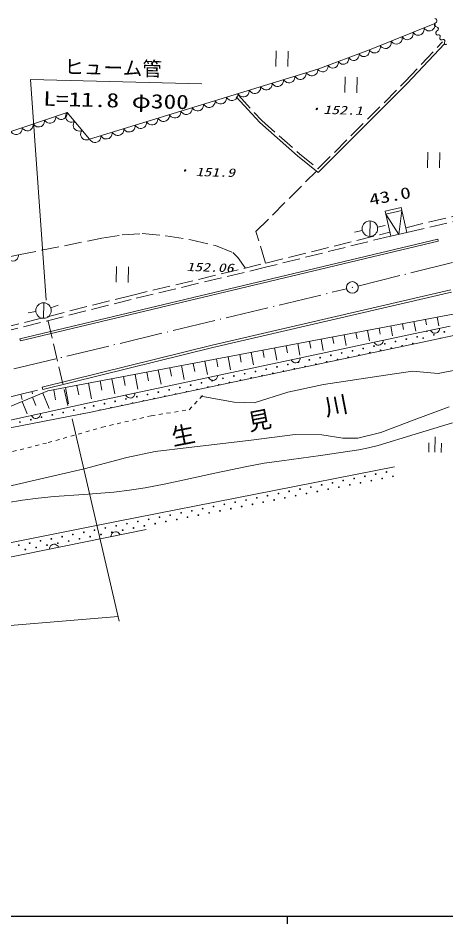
# Model space of a CAD drawing. Units: millimetres, scale not verified. Extents: x 40000 to 680000, y 20000 to 380000.
# Drawn here: x 133492 to 188364, y 204000 to 320101 of the extents above; entities that cross this region are included whole.
import ezdxf
from ezdxf.enums import TextEntityAlignment as Align

# ---------------------------------------------------------------- set-up
doc = ezdxf.new("R2010")
doc.units = ezdxf.units.MM
doc.header["$LTSCALE"] = 1000
for name, pattern in [('USER1', [1, 0.5, -0.5]), ('USER2', [3, 2.25, -0.75]), ('USER4', [7.000001, 5.508197, -0.688525, 0.114754, -0.688525])]:
    doc.linetypes.add(name, pattern=pattern)
for name, color, linetype, lineweight in [('M-TTL-BAND', 7, 'Continuous', 25), ('S-BGD', 1, 'Continuous', 13), ('S-BGD-HTXT', 6, 'Continuous', 13), ('S-BMK', 3, 'USER4', 13)]:
    doc.layers.add(name, color=color, linetype=linetype, lineweight=lineweight)
doc.styles.add('ＭＳ ゴシック', font='')
doc.styles.get('ＭＳ ゴシック').set_extended_font_data('MS Gothic')

# ---------------------------------------------------------------- blocks, each defined once
blk = doc.blocks.new('BUHIN5')
at = {"layer": 'S-BGD'}
blk.add_lwpolyline([(746, -151), (725, 32), (665, 196), (552, 389), (406, 512), (242, 603), (11, 650), (-176, 629), (-358, 573), (-537, 438), (-652, 310), (-746, 151)], dxfattribs=at)
blk = doc.blocks.new('BUHIN6')
at = {"layer": 'S-BGD'}
blk.add_lwpolyline([(131, -735), (291, -650), (418, -536), (554, -364), (614, -186), (638, -4), (597, 224), (511, 387), (394, 533), (207, 648), (48, 707), (-131, 735)], dxfattribs=at)
blk = doc.blocks.new('BUHIN7')
at = {"layer": 'S-BGD'}
blk.add_lwpolyline([(746, -171), (730, 13), (673, 179), (566, 377), (422, 504), (259, 600), (28, 653), (-160, 638), (-345, 586), (-528, 455), (-647, 329), (-746, 171)], dxfattribs=at)
blk = doc.blocks.new('BUHIN8')
at = {"layer": 'S-BGD'}
blk.add_lwpolyline([(696, -120), (671, 49), (611, 199), (502, 375), (363, 485), (208, 566), (-7, 603), (-180, 579), (-347, 522), (-509, 392), (-612, 270), (-696, 120)], dxfattribs=at)
blk = doc.blocks.new('BUHIN9')
at = {"layer": 'S-BGD'}
blk.add_lwpolyline([(748, -107), (716, 73), (647, 232), (525, 417), (373, 530), (206, 611), (-26, 644), (-210, 613), (-387, 547), (-556, 404), (-663, 270), (-748, 107)], dxfattribs=at)
blk = doc.blocks.new('BUHIN12')
at = {"layer": 'S-BGD'}
blk.add_lwpolyline([(712, -236), (713, -54), (673, 113), (586, 315), (458, 453), (309, 561), (88, 635), (-97, 637), (-282, 603), (-473, 492), (-601, 381), (-712, 236)], dxfattribs=at)
blk = doc.blocks.new('BUHIN78')
at = {"layer": 'S-BGD'}
blk.add_lwpolyline([(569, -191), (480, -306), (374, -394), (224, -483), (76, -510), (-71, -505), (-247, -445), (-368, -361), (-470, -251), (-539, -88), (-570, 45), (-569, 191)], dxfattribs=at)
blk = doc.blocks.new('BUHIN96')
at = {"layer": 'S-BGD'}
blk.add_lwpolyline([(-571, 185), (-482, 302), (-378, 391), (-229, 481), (-81, 509), (66, 505), (243, 448), (364, 364), (468, 255), (538, 94), (570, -40), (571, -185)], dxfattribs=at)
blk = doc.blocks.new('BUHIN99')
at = {"layer": 'S-BGD'}
blk.add_lwpolyline([(-186, -503), (-264, -403), (-294, -346), (-310, -280), (-303, -208), (-280, -145), (-241, -94), (-188, -51), (-124, -26), (124, 26), (183, 55), (232, 86), (276, 144), (302, 214), (308, 284), (289, 348), (264, 403), (186, 503)], dxfattribs=at)
blk = doc.blocks.new('BUHIN100')
at = {"layer": 'S-BGD'}
blk.add_lwpolyline([(105, -399), (12, -371), (-32, -348), (-71, -313), (-99, -265), (-112, -215), (-110, -166), (-96, -115), (-67, -71), (67, 71), (91, 116), (108, 157), (110, 213), (96, 269), (69, 315), (28, 347), (-12, 371), (-105, 399)], dxfattribs=at)
blk = doc.blocks.new('BUHIN122')
at = {"layer": 'S-BGD'}
for p, q in [((-133, 1252), (-1174, -456)), ((137, -1255), (1178, 453))]:
    blk.add_line(p, q, dxfattribs=at)
blk = doc.blocks.new('BUHIN124')
at = {"layer": 'S-BGD'}
for p, q in [((-790, 241), (-165, 1266)), ((-520, -854), (520, 854)), ((576, -591), (1201, 433))]:
    blk.add_line(p, q, dxfattribs=at)
blk = doc.blocks.new('BUHIN129')
at = {"layer": 'S-BGD'}
blk.add_line((-518, -850), (518, 850), dxfattribs=at)
blk.add_circle((0, 0), 995, dxfattribs=at)
blk = doc.blocks.new('BUHIN132')
at = {"layer": 'S-BGD'}
blk.add_circle((0, 0), 22.5, dxfattribs=at)
at = {"layer": 'S-BMK', "linetype": 'Continuous'}
blk.add_circle((0, 0), 746, dxfattribs=at)

msp = doc.modelspace()

# ---------------------------------------------------------------- linework, layer by layer
at = {"layer": 'M-TTL-BAND'}
for p, q in [((40000, 205000), (579000, 205000)), ((168000, 205000), (168000, 204000))]:
    msp.add_line(p, q, dxfattribs=at)
at = {"layer": 'S-BGD'}
for p, q in [((178552, 316014), (186961, 319390)), ((171930, 313574), (178552, 316014)), ((188180, 316808), (183396, 311733)), ((142655, 304581), (171930, 313574)), ((183396, 311733), (171963, 300302)), ((161468, 310010), (164494, 306738)), ((110913, 298306), (139766, 308009)), ((139766, 308009), (142655, 304581)), ((164494, 306738), (169349, 302437)), ((169349, 302437), (171963, 300302)), ((182645, 295818), (180558, 295346)), ((181286, 292133), (180558, 295346)), ((180640, 294984), (182727, 295457)), ((180640, 294984), (182329, 292369)), ((182727, 295457), (182329, 292369)), ((182645, 295818), (183373, 292605)), ((177635, 292895), (176660, 292675)), ((179590, 293316), (180570, 293518)), ((183373, 292605), (181286, 292133)), ((133732, 279005), (187323, 291785)), ((187392, 291494), (133802, 278714)), ((187323, 291785), (187392, 291494)), ((110049, 284896), (133553, 289750)), ((158392, 278188), (188994, 285286)), ((189062, 284994), (158462, 277896)), ((137689, 282963), (138626, 283312)), ((135761, 282479), (134771, 282345)), ((137315, 272320), (189490, 282193)), ((184272, 281205), (184503, 279989)), ((185763, 281487), (185895, 280788)), ((187254, 281770), (187461, 280676)), ((142589, 270778), (185039, 279822)), ((178309, 280077), (178561, 278747)), ((179800, 280359), (179948, 279578)), ((181291, 280641), (181532, 279368)), ((182782, 280923), (182923, 280176)), ((185039, 279822), (188904, 280626)), ((191558, 279878), (185363, 278550)), ((133732, 279005), (133802, 278714)), ((170856, 278667), (171023, 277784)), ((172347, 278949), (172620, 277505)), ((173837, 279231), (173998, 278382)), ((175328, 279513), (175590, 278126)), ((176819, 279795), (176973, 278980)), ((136592, 272789), (158392, 278188)), ((158462, 277896), (136664, 272498)), ((185363, 278550), (142814, 269597)), ((164893, 277538), (165073, 276588)), ((166384, 277820), (166678, 276264)), ((167874, 278102), (168048, 277185)), ((169365, 278384), (169649, 276884)), ((158930, 276410), (159123, 275393)), ((160421, 276692), (160736, 275025)), ((161912, 276974), (162098, 275990)), ((163402, 277256), (163707, 275644)), ((152967, 275281), (153172, 274198)), ((154458, 275564), (154795, 273785)), ((155949, 275846), (156148, 274795)), ((157439, 276128), (157765, 274405)), ((147005, 274153), (147222, 273003)), ((148495, 274435), (148853, 272546)), ((149986, 274717), (150197, 273600)), ((151477, 274999), (151824, 273165)), ((172661, 273124), (180922, 274390)), ((180922, 274390), (184087, 274853)), ((184087, 274853), (187388, 274544)), ((187388, 274544), (189784, 275026)), ((141042, 273025), (141272, 271808)), ((142532, 273307), (142911, 271306)), ((144023, 273589), (144247, 272405)), ((145514, 273871), (145882, 271926)), ((168099, 272155), (172661, 273124)), ((108584, 265730), (135990, 272414)), ((126717, 267956), (137315, 272320)), ((133826, 271886), (133994, 271199)), ((135268, 272238), (135338, 271954)), ((136664, 272498), (136592, 272789)), ((136653, 272047), (137474, 270051)), ((138060, 272461), (138307, 271159)), ((139551, 272743), (139948, 270647)), ((163759, 270796), (168099, 272155)), ((129002, 267811), (142589, 270778)), ((134003, 270956), (134655, 269372)), ((135328, 271501), (135770, 270427)), ((156933, 271650), (161222, 270856)), ((161222, 270856), (163759, 270796)), ((142814, 269597), (129222, 266948)), ((184281, 268630), (188763, 270257)), ((180020, 266998), (184281, 268630)), ((155411, 265079), (163040, 265965)), ((163040, 265965), (169031, 266748)), ((169031, 266748), (172442, 266667)), ((172442, 266667), (175151, 266263)), ((175151, 266263), (177072, 266249)), ((177072, 266249), (180020, 266998)), ((151062, 264542), (155411, 265079)), ((141986, 262340), (147423, 263775)), ((147423, 263775), (151062, 264542)), ((146101, 255577), (181789, 262570)), ((132192, 260084), (141986, 262340)), ((127617, 251860), (146101, 255577)), ((149925, 254556), (134151, 251354)), ((134151, 251354), (105520, 245468))]:
    msp.add_line(p, q, dxfattribs=at)
at = {"layer": 'S-BGD', "linetype": 'USER2'}
for p, q in [((183145, 311976), (187925, 317048)), ((171939, 300773), (183145, 311976)), ((161748, 310223), (164739, 306989)), ((164739, 306989), (169576, 302703)), ((169576, 302703), (171939, 300773)), ((164005, 292742), (171749, 300477)), ((183230, 293236), (195050, 296075)), ((183373, 292605), (195549, 295475)), ((165208, 288695), (164005, 292742)), ((165285, 288695), (181169, 292649)), ((133553, 289750), (144238, 291899)), ((144238, 291899), (146860, 292311)), ((146860, 292311), (149417, 292488)), ((149417, 292488), (152442, 292184)), ((152442, 292184), (155658, 291702)), ((155658, 291702), (158827, 290936)), ((181279, 292161), (165403, 288209)), ((158827, 290936), (161018, 290052)), ((161018, 290052), (161673, 289428)), ((161673, 289428), (162616, 288106)), ((147870, 284519), (165285, 288695)), ((165403, 288209), (147989, 284034)), ((128500, 279622), (147870, 284519)), ((147989, 284034), (128622, 279137)), ((137369, 281258), (139883, 270438))]:
    msp.add_line(p, q, dxfattribs=at)
at = {"layer": 'S-BGD', "linetype": 'USER1'}
for p, q in [((155416, 269895), (157199, 271785)), ((150568, 269140), (155416, 269895)), ((144254, 267648), (150568, 269140)), ((137349, 265686), (144254, 267648)), ((132782, 264539), (137349, 265686))]:
    msp.add_line(p, q, dxfattribs=at)
at = {"layer": 'S-BGD'}
for points in [[(187559, 280346), (187540, 280201), (187494, 280072), (187409, 279920), (187294, 279822), (187165, 279753), (186983, 279715), (186836, 279727), (186692, 279771), (186551, 279876), (186456, 279976), (186384, 280102)], [(136382, 269423), (136364, 269277), (136319, 269148), (136236, 268995), (136122, 268896), (135993, 268825), (135812, 268785), (135665, 268796), (135520, 268838), (135378, 268942), (135283, 269041), (135209, 269167)], [(131940, 257982), (134061, 258327), (136073, 258584), (138101, 258782), (141929, 259034), (145764, 259348), (147787, 259600), (149801, 259913), (152208, 260358), (154605, 260863), (158720, 261784), (162850, 262645), (165075, 263034), (167320, 263365), (172261, 264041), (177205, 264777), (178440, 265020), (179659, 265322), (184428, 266772), (189200, 268235)]]:
    msp.add_lwpolyline(points, dxfattribs=at)
for centre in [(188168, 279889), (181911, 278645), (183294, 278939), (184677, 279234), (185454, 279091), (186811, 279490), (176378, 277466), (177762, 277760), (179145, 278055), (179984, 277511), (180528, 278350), (181367, 277806), (182750, 278100), (184133, 278395), (170846, 276287), (172229, 276582), (173612, 276876), (174451, 276332), (174995, 277171), (175834, 276627), (177217, 276922), (178600, 277216), (166696, 275403), (168079, 275698), (168918, 275153), (169463, 275992), (170301, 275448), (171685, 275743), (173068, 276037), (161163, 274224), (162547, 274519), (163930, 274814), (164769, 274269), (165313, 275108), (166152, 274564), (167535, 274859), (155631, 273045), (157014, 273340), (158397, 273635), (159780, 273929), (150098, 271867), (151481, 272161), (152864, 272456), (154248, 272751), (144565, 270688), (145949, 270983), (147332, 271277), (148715, 271572), (139269, 269541), (140650, 269843), (142032, 270145), (143182, 270393), (133742, 268334), (135124, 268636), (136505, 268938), (137887, 269240), (177974, 261373), (179361, 261649), (180748, 261925), (181580, 261370), (172427, 260268), (173813, 260544), (175200, 260820), (176032, 260265), (176587, 261097), (177419, 260541), (178806, 260817), (180193, 261094), (165492, 258887), (166879, 259163), (168266, 259439), (169097, 258884), (169653, 259715), (170484, 259160), (171040, 259992), (171871, 259436), (173258, 259712), (174645, 259989), (159944, 257782), (161331, 258058), (162718, 258334), (163549, 257779), (164105, 258610), (164936, 258055), (166323, 258331), (167710, 258608), (154396, 256677), (155783, 256953), (157170, 257229), (158001, 256674), (158557, 257506), (159388, 256950), (160775, 257226), (162162, 257503), (148848, 255572), (150235, 255848), (151622, 256124), (152454, 255569), (153009, 256401), (153840, 255845), (155227, 256121), (156614, 256398), (143300, 254467), (144687, 254743), (146074, 255019), (146906, 254464), (147461, 255296), (148293, 254740), (149680, 255017), (151067, 255293), (136365, 253086), (137752, 253362), (139139, 253638), (139971, 253083), (140526, 253915), (141358, 253359), (141913, 254191), (142745, 253635), (144132, 253912), (145519, 254188), (133591, 252533), (134423, 251978), (134978, 252810), (135810, 252254), (137197, 252530), (138584, 252807)]:
    msp.add_circle(centre, 49.8, dxfattribs=at)
for centre, start, end in [((185933, 279969), 140.38158, 63.12409), ((187689, 279011), 60.70383, 143.49999), ((163386, 273975), 298.5442, 265.22045), ((157853, 272796), 329.79281, 233.97184), ((159236, 273091), 323.96132, 239.80332), ((160619, 273385), 317.37871, 246.38594), ((162002, 273680), 309.49725, 254.26739), ((153703, 271912), 344.84963, 218.91502), ((155087, 272206), 340.11779, 223.64685), ((156470, 272501), 335.12978, 228.63487), ((148171, 270733), 2.28189, 201.48276), ((149554, 271028), 358.07209, 205.69255), ((150937, 271322), 353.78467, 209.97998), ((152320, 271617), 349.38947, 214.37518), ((144021, 269849), 14.69184, 189.0728), ((145404, 270144), 10.56928, 193.19536), ((146788, 270438), 6.43989, 197.32475), ((141492, 269303), 57.63645, 144.42385)]:
    msp.add_arc(centre, 49.8, start, end, dxfattribs=at)
at = {"layer": 'S-BGD-HTXT'}
for p, q in [((137100, 283957), (135062, 312216)), ((135062, 312216), (157059, 311695)), ((140437, 268723), (146453, 242803)), ((146315, 243400), (83519, 238159))]:
    msp.add_line(p, q, dxfattribs=at)
at = {"layer": 'S-BMK'}
for p, q in [((177089, 285761), (270976, 309102)), ((78505, 262062), (175243, 285302)), ((175243, 285302), (175634, 285400))]:
    msp.add_line(p, q, dxfattribs=at)

# ---------------------------------------------------------------- block references
at = {"rotation": 210}
for name, p in [('BUHIN9', (186260, 319109)), ('BUHIN99', (187049, 319510)), ('BUHIN9', (183457, 317983)), ('BUHIN9', (184859, 318546)), ('BUHIN99', (187230, 318452)), ('BUHIN9', (180654, 316858)), ('BUHIN9', (182056, 317420)), ('BUHIN100', (187612, 317630)), ('BUHIN100', (188194, 317043)), ('BUHIN122', (167331, 314897)), ('BUHIN8', (177890, 315770)), ('BUHIN9', (179253, 316295)), ('BUHIN8', (173916, 314306)), ('BUHIN8', (175241, 314794)), ('BUHIN8', (176565, 315282)), ('BUHIN7', (171198, 313349)), ('BUHIN8', (172592, 313818)), ('BUHIN7', (166806, 312000)), ('BUHIN7', (168270, 312450)), ('BUHIN7', (169734, 312900)), ('BUHIN122', (176201, 311538)), ('BUHIN7', (162415, 310651)), ('BUHIN7', (163879, 311101)), ('BUHIN7', (165343, 311551)), ('BUHIN7', (159488, 309752)), ('BUHIN7', (160951, 310202)), ('BUHIN7', (155097, 308403)), ('BUHIN7', (156560, 308853)), ('BUHIN7', (158024, 309302)), ('BUHIN5', (137602, 307281)), ('BUHIN5', (139045, 307766)), ('BUHIN6', (140248, 307438)), ('BUHIN7', (152169, 307504)), ('BUHIN7', (153633, 307953)), ('BUHIN5', (134717, 306311)), ('BUHIN5', (136160, 306796)), ('BUHIN6', (141211, 306295)), ('BUHIN7', (147778, 306155)), ('BUHIN7', (149242, 306604)), ('BUHIN7', (150705, 307054)), ('BUHIN5', (133274, 305826)), ('BUHIN6', (142173, 305152)), ('BUHIN7', (144850, 305255)), ('BUHIN7', (146314, 305705)), ('BUHIN7', (143387, 304806)), ('BUHIN122', (186807, 301912)), ('BUHIN129', (178611, 293114)), ('BUHIN12', (132819, 289598)), ('BUHIN122', (146873, 287231)), ('BUHIN132', (176363, 285575)), ('BUHIN129', (136752, 282614)), ('BUHIN96', (179733, 278692)), ('BUHIN96', (169120, 276431)), ('BUHIN96', (158508, 274170)), ('BUHIN96', (147895, 271908)), ('BUHIN124', (186985, 265447)), ('BUHIN78', (145982, 253755)), ('BUHIN78', (138095, 252154))]:
    msp.add_blockref(name, p, dxfattribs=at)

# ---------------------------------------------------------------- texts
at = {"layer": 'S-BGD', "style": 'ＭＳ ゴシック', "oblique": 15, "width": 1.35}
for s, p in [('152.1', (172629, 307490)), ('151.9', (156244, 299526)), ('152.06', (155064, 287352))]:
    msp.add_text(s, height=1100, rotation=358.6, dxfattribs=at).set_placement(p, align=Align.BOTTOM_LEFT)
at = {"layer": 'S-BGD', "style": 'ＭＳ ゴシック', "oblique": 15}
for p in [(170879, 307568), (153989, 299682)]:
    msp.add_text('・', height=1100, rotation=358.6, dxfattribs=at).set_placement(p, align=Align.BOTTOM_LEFT)
at = {"layer": 'S-BGD', "style": 'ＭＳ ゴシック', "width": 1.35}
msp.add_text('43.0', height=1466, rotation=10.7, dxfattribs=at).set_placement((178762, 295645), align=Align.BOTTOM_LEFT)
at = {"layer": 'S-BGD', "insert": (153446, 265021), "char_height": 2199, "attachment_point": 7, "rotation": 11, "style": 'ＭＳ ゴシック'}
msp.add_mtext('\\T3.33;生見川', dxfattribs=at)
at = {"layer": 'S-BGD-HTXT', "style": 'ＭＳ ゴシック'}
msp.add_text('ヒューム管', height=1833, rotation=358.6, dxfattribs=at).set_placement((139397, 312422), align=Align.BOTTOM_LEFT)
at = {"layer": 'S-BGD-HTXT', "style": 'ＭＳ ゴシック', "width": 1.3}
msp.add_text('L=11.8 φ300', height=1833, rotation=358.6, dxfattribs=at).set_placement((136691, 308331), align=Align.BOTTOM_LEFT)

doc.saveas('drawing.dxf')
